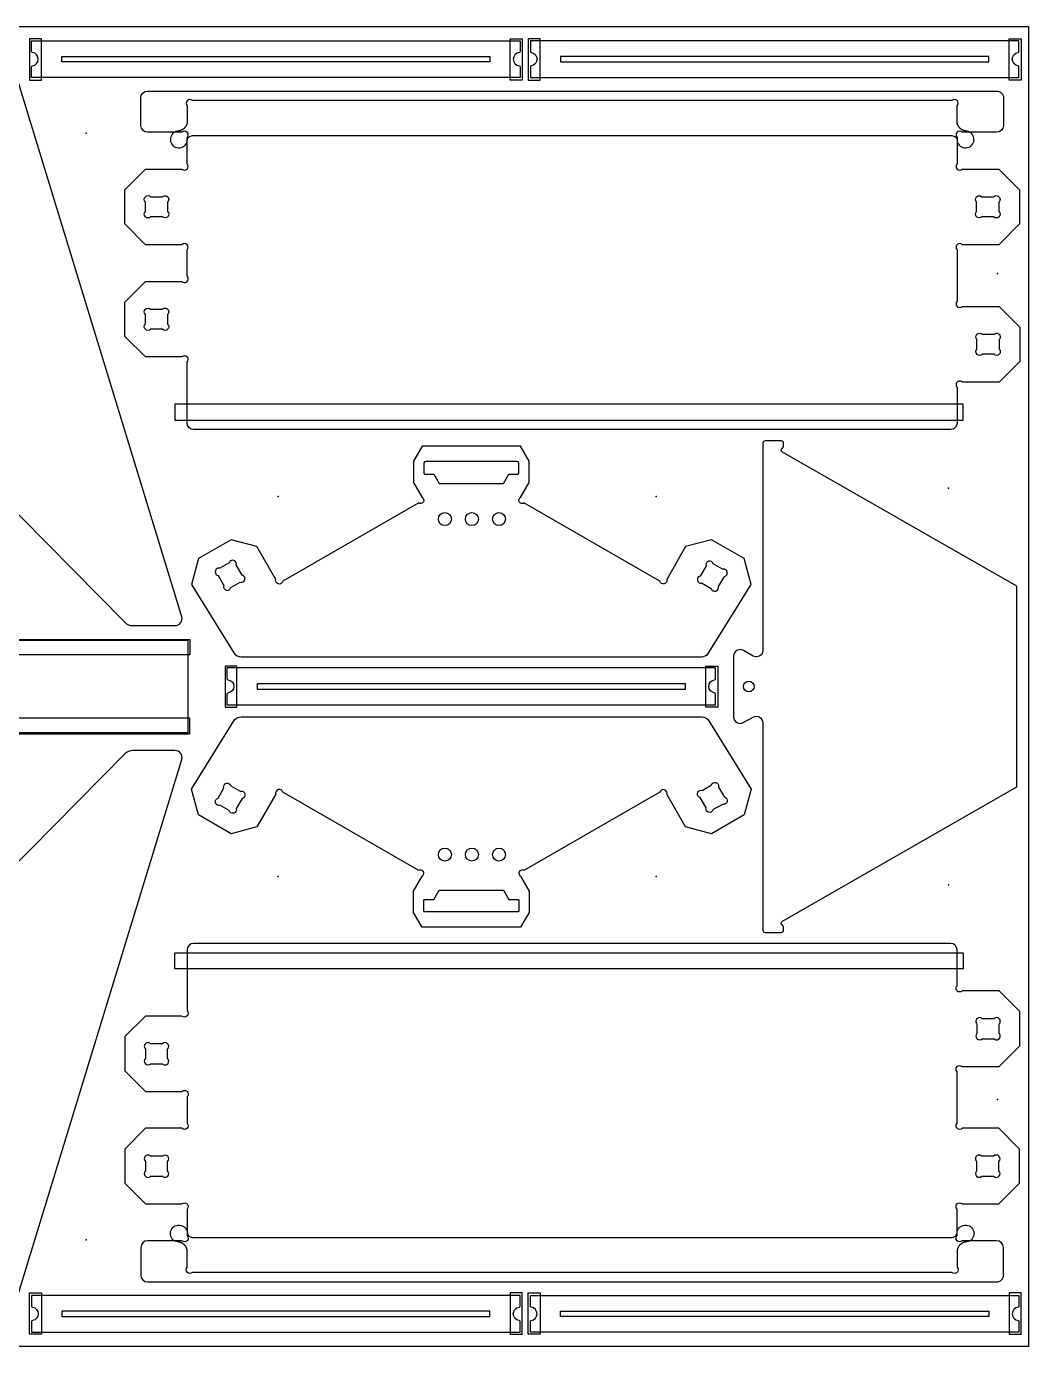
# Model space of a CAD drawing. Header units: millimetres. Extents: x 0 to 2438, y 0 to 1220.
# Drawn here: x 1512 to 2438, y 0 to 1220 of the extents above; entities that cross this region are included whole.
import ezdxf

# ---------------------------------------------------------------- set-up
doc = ezdxf.new("R2010")
doc.units = ezdxf.units.MM
doc.header["$MEASUREMENT"] = 0
for name, color, linetype, true_color in [('Angled Pocket Entry', 3, 'Continuous', 0x00ff00), ('Board Fixings', 6, 'Continuous', 0xff00ff), ('Pockets 10mm', 5, 'Continuous', 0x0000ff), ('Pockets 5mm', 4, 'Continuous', 0x00ffff), ('Profile - inside', 30, 'Continuous', 0xff7f00), ('Profile - outside', 18, 'Continuous', 0x000000), ('Stock Perimeter', 1, 'Continuous', 0xff0007)]:
    doc.layers.add(name, color=color, linetype=linetype, true_color=true_color)

msp = doc.modelspace()

# ---------------------------------------------------------------- linework, layer by layer
at = {"layer": 'Angled Pocket Entry'}
for points in [[(810, 653.4), (1663.4, 653.4), (1663.4, 639.2), (810, 639.2), (810, 653.4)], [(810, 566.4), (1663.4, 566.4), (1663.4, 580.6), (810, 580.6), (810, 566.4)]]:
    msp.add_lwpolyline(points, dxfattribs=at)
at = {"layer": 'Board Fixings'}
for p in [(1567.7, 1121.3), (2409.3, 991.7), (2363.9, 793.3), (1745, 785.7), (2094, 785.7), (1745, 434.3), (2094, 434.3), (2363.9, 426.7), (2409.3, 228.3), (1567.7, 98.7)]:
    msp.add_point(p, dxfattribs=at)
at = {"layer": 'Pockets 10mm'}
for points in [[(1515.3, 1170.4), (1526.3, 1170.4), (1526.3, 1208.4), (1515.3, 1208.4), (1515.3, 1170.4)], [(1970.2, 1170.4), (1959.2, 1170.4), (1959.2, 1208.4), (1970.2, 1208.4), (1970.2, 1170.4)], [(1976, 1170.4), (1987, 1170.4), (1987, 1208.4), (1976, 1208.4), (1976, 1170.4)], [(2431, 1170.4), (2420, 1170.4), (2420, 1208.4), (2431, 1208.4), (2431, 1170.4)], [(1649.6, 870.9), (1649.6, 856.1), (2377.7, 856.1), (2377.7, 870.9), (1649.6, 870.9)], [(1695.9, 590.9), (1706.9, 590.9), (1706.9, 628.9), (1695.9, 628.9), (1695.9, 590.9)], [(2150.9, 590.9), (2139.9, 590.9), (2139.9, 628.9), (2150.9, 628.9), (2150.9, 590.9)], [(1649.6, 349.1), (1649.6, 363.9), (2377.7, 363.9), (2377.7, 349.1), (1649.6, 349.1)], [(1515.3, 49.6), (1526.3, 49.6), (1526.3, 11.6), (1515.3, 11.6), (1515.3, 49.6)], [(1970.2, 49.6), (1959.2, 49.6), (1959.2, 11.6), (1970.2, 11.6), (1970.2, 49.6)], [(1976, 49.6), (1987, 49.6), (1987, 11.6), (1976, 11.6), (1976, 49.6)], [(2431, 49.6), (2420, 49.6), (2420, 11.6), (2431, 11.6), (2431, 49.6)]]:
    msp.add_lwpolyline(points, dxfattribs=at)
for points in [[(1665.8, 1151.4, 0.999984), (1661, 1146.5), (1661, 1132.4), (1661, 1132.1), (1661, 1131.9), (1660.9, 1131.6), (1660.9, 1131.4), (1660.9, 1131.2), (1660.9, 1131), (1660.8, 1130.8), (1660.8, 1130.5), (1660.8, 1130.3), (1660.7, 1130.1), (1660.6, 1129.9), (1660.6, 1129.7), (1660.5, 1129.5), (1660.4, 1129.3), (1660.4, 1129.1), (1660.3, 1128.9), (1660.2, 1128.7), (1660.1, 1128.5), (1660, 1128.3), (1659.9, 1128.1), (1659.8, 1127.9), (1659.7, 1127.7), (1659.6, 1127.5), (1659.5, 1127.3), (1659.3, 1127.1), (1659.2, 1126.9), (1659.1, 1126.8), (1658.9, 1126.6), (1658.8, 1126.4), (1658.6, 1126.3), (1658.5, 1126.1), (1658.3, 1125.9), (1658.2, 1125.8), (1658, 1125.6), (1657.8, 1125.5), (1657.7, 1125.3), (1657.5, 1125.2), (1657.3, 1125.1), (1657.2, 1124.9), (1657, 1124.8), (1656.8, 1124.7), (1656.6, 1124.6), (1656.4, 1124.5), (1656.2, 1124.4), (1656, 1124.3), (1655.8, 1124.2), (1655.6, 1124.1), (1655.4, 1124), (1655.2, 1123.9), (1655, 1123.8), (1654.8, 1123.8), (1654.6, 1123.7), (1654.4, 1123.6), (1654.2, 1123.6), (1653.9, 1123.5), (1653.7, 1123.5), (1653.5, 1123.4), (1653.3, 1123.4), (1653.1, 1123.4), (1652.9, 1123.3), (1652.6, 1123.3), (1652.4, 1123.3), (1652.2, 1123.3), (1652, 1123.3, 1.921458), (1661, 1114.1, -0.414214), (1666, 1119.1), (2016.5, 1119.1), (2367, 1119.1, -0.414214), (2372, 1114.1, 1.921458), (2381, 1123.3), (2380.8, 1123.3), (2380.6, 1123.3), (2380.3, 1123.3), (2380.1, 1123.3), (2379.9, 1123.4), (2379.7, 1123.4), (2379.5, 1123.4), (2379.3, 1123.5), (2379, 1123.5), (2378.8, 1123.6), (2378.6, 1123.6), (2378.4, 1123.7), (2378.2, 1123.8), (2378, 1123.8), (2377.8, 1123.9), (2377.6, 1124), (2377.4, 1124.1), (2377.2, 1124.2), (2377, 1124.3), (2376.8, 1124.4), (2376.6, 1124.5), (2376.4, 1124.6), (2376.2, 1124.7), (2376, 1124.8), (2375.8, 1124.9), (2375.7, 1125.1), (2375.5, 1125.2), (2375.3, 1125.3), (2375.1, 1125.5), (2375, 1125.6), (2374.8, 1125.8), (2374.6, 1125.9), (2374.5, 1126.1), (2374.3, 1126.3), (2374.2, 1126.4), (2374.1, 1126.6), (2373.9, 1126.8), (2373.8, 1126.9), (2373.7, 1127.1), (2373.5, 1127.3), (2373.4, 1127.5), (2373.3, 1127.7), (2373.2, 1127.9), (2373.1, 1128.1), (2373, 1128.3), (2372.9, 1128.5), (2372.8, 1128.7), (2372.7, 1128.9), (2372.6, 1129.1), (2372.5, 1129.3), (2372.5, 1129.5), (2372.4, 1129.7), (2372.3, 1129.9), (2372.3, 1130.1), (2372.2, 1130.3), (2372.2, 1130.5), (2372.1, 1130.8), (2372.1, 1131), (2372.1, 1131.2), (2372.1, 1131.4), (2372, 1131.6), (2372, 1131.9), (2372, 1132.1), (2372, 1132.4), (2372, 1146.5, 0.999999), (2367.1, 1151.4, 0.000192), (1665.8, 1151.4)], [(1665.8, 68.6, -0.999984), (1661, 73.5), (1661, 87.6), (1661, 87.9), (1661, 88.1), (1660.9, 88.4), (1660.9, 88.6), (1660.9, 88.8), (1660.9, 89), (1660.8, 89.2), (1660.8, 89.5), (1660.8, 89.7), (1660.7, 89.9), (1660.6, 90.1), (1660.6, 90.3), (1660.5, 90.5), (1660.4, 90.7), (1660.4, 90.9), (1660.3, 91.1), (1660.2, 91.3), (1660.1, 91.5), (1660, 91.7), (1659.9, 91.9), (1659.8, 92.1), (1659.7, 92.3), (1659.6, 92.5), (1659.5, 92.7), (1659.3, 92.9), (1659.2, 93.1), (1659.1, 93.2), (1658.9, 93.4), (1658.8, 93.6), (1658.6, 93.7), (1658.5, 93.9), (1658.3, 94.1), (1658.2, 94.2), (1658, 94.4), (1657.8, 94.5), (1657.7, 94.7), (1657.5, 94.8), (1657.3, 94.9), (1657.2, 95.1), (1657, 95.2), (1656.8, 95.3), (1656.6, 95.4), (1656.4, 95.5), (1656.2, 95.6), (1656, 95.7), (1655.8, 95.8), (1655.6, 95.9), (1655.4, 96), (1655.2, 96.1), (1655, 96.2), (1654.8, 96.2), (1654.6, 96.3), (1654.4, 96.4), (1654.2, 96.4), (1653.9, 96.5), (1653.7, 96.5), (1653.5, 96.6), (1653.3, 96.6), (1653.1, 96.6), (1652.9, 96.7), (1652.6, 96.7), (1652.4, 96.7), (1652.2, 96.7), (1652, 96.7, -1.921458), (1661, 105.9, 0.414214), (1666, 100.9), (2016.5, 100.9), (2367, 100.9, 0.414214), (2372, 105.9, -1.921458), (2381, 96.7), (2380.8, 96.7), (2380.6, 96.7), (2380.3, 96.7), (2380.1, 96.7), (2379.9, 96.6), (2379.7, 96.6), (2379.5, 96.6), (2379.3, 96.5), (2379, 96.5), (2378.8, 96.4), (2378.6, 96.4), (2378.4, 96.3), (2378.2, 96.2), (2378, 96.2), (2377.8, 96.1), (2377.6, 96), (2377.4, 95.9), (2377.2, 95.8), (2377, 95.7), (2376.8, 95.6), (2376.6, 95.5), (2376.4, 95.4), (2376.2, 95.3), (2376, 95.2), (2375.8, 95.1), (2375.7, 94.9), (2375.5, 94.8), (2375.3, 94.7), (2375.1, 94.5), (2375, 94.4), (2374.8, 94.2), (2374.6, 94.1), (2374.5, 93.9), (2374.3, 93.7), (2374.2, 93.6), (2374.1, 93.4), (2373.9, 93.2), (2373.8, 93.1), (2373.7, 92.9), (2373.5, 92.7), (2373.4, 92.5), (2373.3, 92.3), (2373.2, 92.1), (2373.1, 91.9), (2373, 91.7), (2372.9, 91.5), (2372.8, 91.3), (2372.7, 91.1), (2372.6, 90.9), (2372.5, 90.7), (2372.5, 90.5), (2372.4, 90.3), (2372.3, 90.1), (2372.3, 89.9), (2372.2, 89.7), (2372.2, 89.5), (2372.1, 89.2), (2372.1, 89), (2372.1, 88.8), (2372.1, 88.6), (2372, 88.4), (2372, 88.1), (2372, 87.9), (2372, 87.6), (2372, 73.5, -0.999999), (2367.1, 68.6, -0.000192), (1665.8, 68.6)]]:
    msp.add_lwpolyline(points, format="xyb", dxfattribs=at)
at = {"layer": 'Pockets 5mm'}
for points in [[(1545.1, 1187.2), (1545.1, 1192.2), (1940.5, 1192.2), (1940.5, 1187.2), (1545.1, 1187.2)], [(2401.2, 1187.2), (2401.2, 1192.2), (2005.8, 1192.2), (2005.8, 1187.2), (2401.2, 1187.2)], [(2121.1, 607.6), (2121.1, 612.6), (1725.7, 612.6), (1725.7, 607.6), (2121.1, 607.6)], [(1545.1, 32.8), (1545.1, 27.8), (1940.5, 27.8), (1940.5, 32.8), (1545.1, 32.8)], [(2401.2, 32.8), (2401.2, 27.8), (2005.8, 27.8), (2005.8, 32.8), (2401.2, 32.8)]]:
    msp.add_lwpolyline(points, dxfattribs=at)
at = {"layer": 'Profile - inside'}
for points in [[(1638.1, 1044), (1627.2, 1044, -1), (1622.3, 1048.9), (1622.3, 1057.7, -0.999999), (1627.2, 1062.6), (1638.1, 1062.6, -1.000009), (1642.9, 1057.7), (1642.9, 1048.9, -0.99999), (1638.1, 1044)], [(2405.7, 1044), (2394.8, 1044, -1), (2390, 1048.9), (2390, 1057.7, -0.999999), (2394.8, 1062.6), (2405.7, 1062.6, -1.000009), (2410.6, 1057.7), (2410.6, 1048.9, -0.99999), (2405.7, 1044)], [(1638.1, 940.1), (1627.2, 940.1, -1), (1622.3, 945), (1622.3, 953.8, -0.999999), (1627.2, 958.7), (1638.1, 958.7, -1.000009), (1642.9, 953.8), (1642.9, 944.9, -0.99999), (1638.1, 940.1)], [(2406.1, 917), (2395.2, 917, -1), (2390.3, 921.8), (2390.3, 930.7, -0.999999), (2395.2, 935.5), (2406.1, 935.5, -1.000009), (2410.9, 930.7), (2410.9, 921.8, -0.99999), (2406.1, 917)], [(1888.8, 806.2), (1893.8, 797.7), (1953, 797.7), (1958, 806.2), (1965.4, 806.2, 0.367676), (1967.2, 807.2), (1967.2, 816.8, 0.364577), (1965.4, 817.8), (1881.3, 817.8, 0.364578), (1879.5, 816.8), (1879.5, 807.2, 0.367676), (1881.3, 806.2), (1888.8, 806.2)], [(1709.9, 706.3, 1.000032), (1711.7, 712.9), (1706.3, 722.3, 0.999999), (1699.7, 724.2), (1691.2, 719.3, 1), (1689.4, 712.6), (1694.7, 703.2, 0.999967), (1701.4, 701.4), (1709.9, 706.3)], [(2146.7, 723.3, 0.999999), (2140.1, 721.5), (2134.7, 712.1, 1.000032), (2136.5, 705.5), (2145, 700.6, 0.999967), (2151.6, 702.4), (2157.1, 711.7, 1), (2155.3, 718.4), (2146.7, 723.3)], [(1709.9, 513.2, -1.000032), (1711.7, 506.6), (1706.3, 497.2, -0.999999), (1699.7, 495.3), (1691.2, 500.2, -1), (1689.4, 506.9), (1694.7, 516.3, -0.999967), (1701.4, 518.1), (1709.9, 513.2)], [(2146.7, 496.2, -0.999999), (2140.1, 498), (2134.7, 507.4, -1.000032), (2136.5, 514), (2145, 518.9, -0.999967), (2151.6, 517.1), (2157.1, 507.8, -1), (2155.3, 501.1), (2146.7, 496.2)], [(1888.8, 413.2), (1893.8, 421.8), (1953, 421.8), (1958, 413.2), (1965.4, 413.2, -0.367676), (1967.2, 412.2), (1967.2, 402.7, -0.364577), (1965.4, 401.7), (1881.3, 401.7, -0.364578), (1879.5, 402.7), (1879.5, 412.2, -0.367676), (1881.3, 413.2), (1888.8, 413.2)], [(2406.1, 303), (2395.2, 303, 1), (2390.3, 298.2), (2390.3, 289.3, 0.999999), (2395.2, 284.5), (2406.1, 284.5, 1.000009), (2410.9, 289.3), (2410.9, 298.2, 0.99999), (2406.1, 303)], [(1638.1, 279.9), (1627.2, 279.9, 1), (1622.3, 275), (1622.3, 266.2, 0.999999), (1627.2, 261.3), (1638.1, 261.3, 1.000009), (1642.9, 266.2), (1642.9, 275.1, 0.99999), (1638.1, 279.9)], [(1638.1, 176), (1627.2, 176, 1), (1622.3, 171.1), (1622.3, 162.3, 0.999999), (1627.2, 157.4), (1638.1, 157.4, 1.000009), (1642.9, 162.3), (1642.9, 171.1, 0.99999), (1638.1, 176)], [(2405.7, 176), (2394.8, 176, 1), (2390, 171.1), (2390, 162.3, 0.999999), (2394.8, 157.4), (2405.7, 157.4, 1.000009), (2410.6, 162.3), (2410.6, 171.1, 0.99999), (2405.7, 176)]]:
    msp.add_lwpolyline(points, format="xyb", dxfattribs=at)
for centre, radius in [((1898.9, 764.7), 6), ((1923.9, 764.7), 6), ((1948.9, 764.7), 6), ((2179.6, 610), 5), ((1898.9, 454.7), 6), ((1923.9, 454.7), 6), ((1948.9, 454.7), 6)]:
    msp.add_circle(centre, radius, dxfattribs=at)
at = {"layer": 'Profile - outside'}
for points in [[(1518, 1195.9, -0.374242), (1517.1, 1196.9), (1517.1, 1206.7), (1968.4, 1206.7), (1968.4, 1196.9, -0.374242), (1967.5, 1195.9, 0.870388), (1967.5, 1183.5, -0.374242), (1968.4, 1182.5), (1968.4, 1172.7), (1517.1, 1172.7), (1517.1, 1182.5, -0.374242), (1518, 1183.5, 0.870388), (1518, 1195.9)], [(2428.3, 1195.9, 0.374242), (2429.1, 1196.9), (2429.1, 1206.7), (1977.9, 1206.7), (1977.9, 1196.9, 0.374242), (1978.7, 1195.9, -0.870388), (1978.7, 1183.5, 0.374242), (1977.9, 1182.5), (1977.9, 1172.7), (2429.1, 1172.7), (2429.1, 1182.5, 0.374242), (2428.3, 1183.5, -0.870388), (2428.3, 1195.9)], [(1655.9, 674.5), (1498.7, 1189.1, 0.655776)], [(2430, 942.1), (2430, 910.4), (2410.9, 891.3), (2376.8, 891.3, 0.999994), (2372, 886.5), (2372, 853.4, -0.414213), (2366, 847.4), (1666.9, 847.4, -0.414213), (1660.9, 853.4), (1660.9, 909.6, 0.999999), (1656.1, 914.5), (1622.3, 914.5), (1603.3, 933.5), (1603.3, 965.3), (1622.3, 984.3), (1656.1, 984.3, 1.000001), (1660.9, 989.2), (1660.9, 1013.5, 1), (1656.1, 1018.3), (1622.3, 1018.3), (1603.3, 1037.4), (1603.3, 1069.1), (1622.3, 1088.2), (1656.1, 1088.2, 0.999999), (1660.9, 1093), (1660.9, 1117.3, 1), (1656.1, 1122.2), (1624.4, 1122.2, -0.414213), (1618.1, 1128.5), (1618.1, 1153.9, -0.414213), (1624.4, 1160.3), (2408.5, 1160.3, -0.414214), (2414.8, 1153.9), (2414.8, 1128.5, -0.414213), (2408.5, 1122.2), (2376.8, 1122.2, 1), (2372, 1117.3), (2372, 1093, 0.999999), (2376.8, 1088.2), (2410.6, 1088.2), (2429.6, 1069.1), (2429.6, 1037.4), (2410.6, 1018.3), (2376.8, 1018.3, 1), (2372, 1013.5), (2372, 1008.8), (2372, 970.7), (2372, 966, 1), (2376.8, 961.2), (2410.9, 961.2), (2430, 942.1)], [(1340.8, 935.4), (1603.5, 669.3, 0.200612), (1610.6, 666.3), (1649.5, 666.3, 0.517543), (1655.9, 674.5)], [(1877.8, 832), (1869.9, 818.2), (1869.9, 798.6), (1877.8, 784.8, -1.052089), (1874.8, 779.6), (1749.3, 707.2, -0.999939), (1742.7, 709), (1725.4, 739.3), (1701.7, 745.6), (1671.4, 728.2), (1665, 704.3), (1704.1, 641.2, 0.259795), (1710.9, 637.5), (2135.9, 637.5, 0.260172), (2142.7, 641.3), (2181.7, 704.3), (2175.3, 728.2), (2145.1, 745.6), (2121.3, 739.3), (2104, 709, -0.998802), (2097.4, 707.3), (1971.9, 779.6, -1.052089), (1968.9, 784.8), (1976.8, 798.6), (1976.8, 818.2), (1968.9, 832), (1877.8, 832)], [(2183.7, 638.1), (2174.6, 643.4, 0.579122), (2165.6, 638.2), (2165.6, 581.8, 0.573515), (2174.5, 576.6), (2183.6, 581.7, -0.573516), (2192.6, 576.5), (2192.6, 384.7, 0.414214), (2194.6, 382.7), (2209.7, 382.7, 0.414214), (2211.7, 384.7), (2211.7, 387.6, 0.287075), (2210.6, 389.4, -0.625717), (2210.6, 393), (2427, 517.4), (2427, 702.6), (2210.6, 826.7, -0.625717), (2210.6, 830.3, 0.287075), (2211.7, 832.1), (2211.7, 835, 0.414214), (2209.7, 837), (2194.6, 837, 0.414213), (2192.6, 835), (2192.6, 643.3, -0.557705), (2183.9, 638, -0.016189), (2183.7, 638.1)], [(2148.1, 616.3, 0.374242), (2149, 617.3), (2149, 627.1), (1697.7, 627.1), (1697.7, 617.3, 0.374242), (1698.6, 616.3, -0.870388), (1698.6, 603.9, 0.374242), (1697.7, 602.9), (1697.7, 593.1), (2149, 593.1), (2149, 602.9, 0.374242), (2148.1, 603.9, -0.870388), (2148.1, 616.3)], [(1877.8, 387.5), (1869.9, 401.3), (1869.9, 420.9), (1877.8, 434.7, 1.052089), (1874.8, 439.9), (1749.3, 512.3, 0.999939), (1742.7, 510.5), (1725.4, 480.2), (1701.7, 473.9), (1671.4, 491.3), (1665, 515.2), (1704.1, 578.3, -0.259795), (1710.9, 582), (2135.9, 582, -0.260172), (2142.7, 578.2), (2181.7, 515.2), (2175.3, 491.3), (2145.1, 473.9), (2121.3, 480.2), (2104, 510.5, 0.998802), (2097.4, 512.2), (1971.9, 439.9, 1.052089), (1968.9, 434.7), (1976.8, 420.9), (1976.8, 401.3), (1968.9, 387.5), (1877.8, 387.5)], [(1498.7, 28), (1655.9, 542.6, 0.517543), (1649.5, 550.8), (1610.6, 550.8, 0.200612), (1603.5, 547.9), (1340.8, 281.7, -0.200612)], [(2430, 277.9), (2430, 309.6), (2410.9, 328.7), (2376.8, 328.7, -0.999994), (2372, 333.5), (2372, 366.6, 0.414213), (2366, 372.6), (1666.9, 372.6, 0.414213), (1660.9, 366.6), (1660.9, 310.4, -0.999999), (1656.1, 305.5), (1622.3, 305.5), (1603.3, 286.5), (1603.3, 254.7), (1622.3, 235.7), (1656.1, 235.7, -1.000001), (1660.9, 230.8), (1660.9, 206.5, -1), (1656.1, 201.7), (1622.3, 201.7), (1603.3, 182.6), (1603.3, 150.9), (1622.3, 131.8), (1656.1, 131.8, -0.999999), (1660.9, 127), (1660.9, 102.7, -1), (1656.1, 97.8), (1624.4, 97.8, 0.414213), (1618.1, 91.5), (1618.1, 66.1, 0.414213), (1624.4, 59.7), (2408.5, 59.7, 0.414214), (2414.8, 66.1), (2414.8, 91.5, 0.414213), (2408.5, 97.8), (2376.8, 97.8, -1), (2372, 102.7), (2372, 127, -0.999999), (2376.8, 131.8), (2410.6, 131.8), (2429.6, 150.9), (2429.6, 182.6), (2410.6, 201.7), (2376.8, 201.7, -1), (2372, 206.5), (2372, 211.2), (2372, 249.3), (2372, 254, -1), (2376.8, 258.8), (2410.9, 258.8), (2430, 277.9)], [(1518, 24.1, 0.374242), (1517.1, 23.1), (1517.1, 13.3), (1968.4, 13.3), (1968.4, 23.1, 0.374242), (1967.5, 24.1, -0.870388), (1967.5, 36.5, 0.374242), (1968.4, 37.5), (1968.4, 47.3), (1517.1, 47.3), (1517.1, 37.5, 0.374242), (1518, 36.5, -0.870388), (1518, 24.1)], [(2428.3, 24.1, -0.374242), (2429.1, 23.1), (2429.1, 13.3), (1977.9, 13.3), (1977.9, 23.1, -0.374242), (1978.7, 24.1, 0.870388), (1978.7, 36.5, -0.374242), (1977.9, 37.5), (1977.9, 47.3), (2429.1, 47.3), (2429.1, 37.5, -0.374242), (2428.3, 36.5, 0.870388), (2428.3, 24.1)]]:
    msp.add_lwpolyline(points, format="xyb", dxfattribs=at)
msp.add_lwpolyline([(811.7, 567.4), (1661.7, 567.4), (1661.7, 652.4), (811.7, 652.4), (811.7, 567.4)], dxfattribs=at)
at = {"layer": 'Stock Perimeter'}
msp.add_lwpolyline([(2438, 1220), (2438, 0), (0, 0), (0, 1220), (2438, 1220)], dxfattribs=at)

doc.saveas('drawing.dxf')
